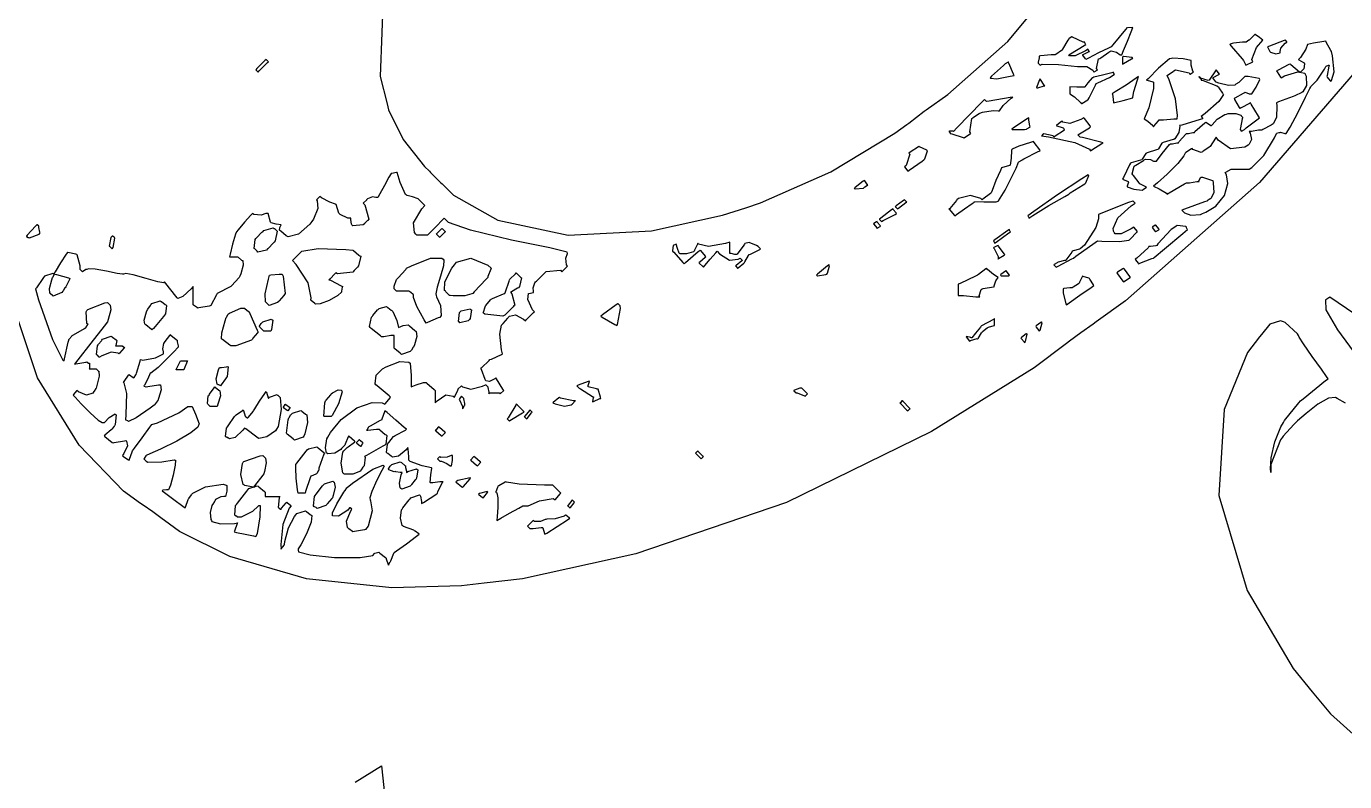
# Model space of a CAD drawing. Extents: x 46 to 308, y 59 to 295.
# Drawn here: x 98.56 to 139.3, y 215.73 to 239.08 of the extents above; entities that cross this region are included whole.
import ezdxf

# ---------------------------------------------------------------- set-up
doc = ezdxf.new("R2010")
doc.units = 0
doc.header["$MEASUREMENT"] = 0

msp = doc.modelspace()

# ---------------------------------------------------------------- linework, layer by layer
at = {"color": 7}
for points in [[(109.601, 240.257), (109.499, 237.526), (109.714, 236.678), (109.758, 236.493), (110.207, 235.585), (110.869, 234.748), (111.019, 234.597), (111.019, 234.597), (111.053, 234.563), (111.363, 234.253), (111.408, 234.208), (111.766, 233.857), (113.13, 233.091), (115.305, 232.622), (117.876, 232.762), (120.078, 233.243), (120.79, 233.469), (121.249, 233.619), (123.422, 234.585), (125.403, 235.78), (125.765, 236.044), (125.826, 236.088), (126.303, 236.457), (126.365, 236.502), (127.037, 236.969), (128.889, 238.606), (130.977, 241.137)], [(140.149, 238.275), (136.662, 234.25), (132.52, 230.594), (131.622, 229.941), (131.524, 229.871), (131.149, 229.606), (130.792, 229.342), (130.704, 229.27), (129.708, 228.527), (126.533, 226.551), (122.052, 224.362), (117.398, 222.776), (113.894, 222.003), (112.713, 221.861), (112.004, 221.779), (109.859, 221.724), (107.217, 221.999), (104.854, 222.691), (103.297, 223.467), (102.835, 223.802), (102.763, 223.856), (102.476, 224.068), (102.172, 224.278), (102.093, 224.331), (101.57, 224.714), (100.198, 226.129), (98.9072, 228.211), (98.1438, 230.499)], [(108.726, 215.715), (109.538, 216.217), (109.668, 214.977)]]:
    msp.add_lwpolyline(points, dxfattribs=at)
for points in [[(129.858, 238.161), (129.858, 238.108), (129.83, 237.967), (129.822, 237.949), (129.83, 237.94), (129.883, 237.888), (129.892, 237.878), (129.945, 237.914), (130.456, 237.9), (131.039, 237.834), (131.127, 237.842), (131.177, 237.842), (131.326, 237.834), (131.514, 237.72), (131.55, 237.666), (131.559, 237.676), (131.647, 237.728), (131.656, 237.736), (131.629, 237.772), (131.691, 238.073), (131.727, 238.089), (131.761, 238.107), (132.009, 238.275), (132.045, 238.301), (132.079, 238.319), (132.248, 238.275), (132.359, 238.195), (132.398, 238.195), (132.414, 238.195), (132.467, 238.329), (132.587, 238.62), (132.699, 238.911), (132.751, 239.043), (132.751, 239.043), (132.751, 239.043), (132.582, 239.034), (132.574, 239.043), (132.52, 238.981), (132.326, 238.742), (132.132, 238.504), (132.079, 238.442), (132, 238.408), (131.691, 238.263), (131.382, 238.099), (131.304, 238.055), (131.294, 238.073), (131.206, 238.187), (131.197, 238.195), (131.215, 238.205), (131.382, 238.293), (131.41, 238.301), (131.4, 238.311), (131.374, 238.356), (131.374, 238.372), (131.286, 238.319), (130.967, 238.165), (130.791, 238.169), (130.774, 238.195), (130.827, 238.231), (131.25, 238.487), (131.304, 238.514), (131.294, 238.523), (131.269, 238.569), (131.269, 238.584), (131.215, 238.593), (130.889, 238.744), (130.881, 238.76), (130.871, 238.752), (130.783, 238.7), (130.774, 238.69), (130.747, 238.656), (130.58, 238.373), (130.564, 238.337), (130.546, 238.329), (130.377, 238.213), (130.351, 238.195), (130.227, 238.195), (129.902, 238.171), (129.858, 238.161)], [(135.749, 238.514), (135.793, 238.47), (136.128, 238.073), (136.172, 238.019), (136.18, 238.002), (136.233, 237.896), (136.242, 237.878), (136.259, 237.888), (136.437, 237.976), (136.455, 237.985), (136.427, 238.055), (136.573, 238.426), (136.772, 238.654), (136.772, 238.654), (136.772, 238.654), (136.662, 238.73), (136.533, 238.822), (136.525, 238.831), (136.507, 238.814), (136.365, 238.672), (136.349, 238.654), (136.339, 238.646), (136.251, 238.593), (136.242, 238.584), (136.136, 238.584), (135.864, 238.558), (135.819, 238.548), (135.819, 238.548), (135.757, 238.523), (135.749, 238.514)], [(138.148, 238.514), (138.148, 238.514), (138.099, 238.377), (137.927, 238.117), (137.866, 238.055), (137.882, 238.046), (138.024, 237.958), (138.042, 237.949), (138.059, 237.923), (138.037, 237.768), (137.933, 237.666), (137.9, 237.666), (137.9, 237.666), (137.636, 237.887), (137.619, 237.913), (137.575, 237.896), (137.239, 237.72), (137.195, 237.702), (137.213, 237.676), (137.319, 237.508), (137.337, 237.49), (137.442, 237.544), (137.852, 237.676), (138.068, 237.628), (138.077, 237.596), (138.103, 237.535), (138.117, 237.249), (138.006, 237.049), (137.972, 237.031), (137.954, 237.023), (137.776, 236.936), (137.76, 236.926), (137.706, 236.908), (137.247, 236.741), (137.195, 236.714), (137.203, 236.618), (137.191, 236.261), (137.089, 236.062), (137.054, 236.044), (137.027, 236.026), (136.772, 235.886), (136.737, 235.868), (136.639, 235.868), (136.42, 235.832), (136.349, 235.832), (136.375, 235.78), (136.423, 235.581), (136.347, 235.436), (136.313, 235.409), (136.215, 235.348), (135.766, 235.295), (135.387, 235.559), (135.326, 235.656), (135.308, 235.621), (135.14, 235.365), (135.114, 235.339), (135.096, 235.33), (134.92, 235.215), (134.902, 235.197), (134.866, 235.18), (134.601, 235.268), (134.585, 235.303), (134.567, 235.295), (134.39, 235.18), (134.372, 235.162), (134.332, 235.074), (134.144, 234.839), (133.813, 234.505), (133.514, 234.244), (133.386, 234.138), (133.386, 234.138), (133.386, 234.138), (133.57, 234.056), (133.791, 233.919), (133.809, 233.892), (133.87, 233.928), (134.346, 234.21), (134.408, 234.244), (134.505, 234.244), (134.724, 234.28), (134.797, 234.28), (134.787, 234.298), (134.849, 234.413), (134.867, 234.421), (134.902, 234.413), (135.184, 234.325), (135.22, 234.315), (135.237, 234.236), (135.25, 233.941), (135.176, 233.769), (135.15, 233.751), (135.14, 233.743), (135.052, 233.689), (135.044, 233.679), (134.964, 233.653), (134.346, 233.425), (134.268, 233.398), (134.276, 233.39), (134.328, 233.336), (134.338, 233.327), (134.346, 233.31), (134.539, 233.244), (134.84, 233.266), (134.902, 233.292), (135.011, 233.329), (135.314, 233.521), (135.585, 233.848), (135.69, 234.216), (135.65, 234.488), (135.607, 234.561), (135.625, 234.571), (135.792, 234.659), (135.819, 234.667), (135.952, 234.667), (136.249, 234.667), (136.349, 234.667), (136.427, 234.712), (136.798, 235.082), (137.133, 235.629), (137.195, 235.762), (137.203, 235.771), (137.276, 235.796), (137.301, 235.796), (137.317, 235.806), (137.443, 235.762), (137.443, 235.762), (137.484, 235.762), (137.608, 235.959), (137.848, 236.407), (138.086, 236.893), (138.217, 237.155), (138.253, 237.207), (138.261, 237.225), (138.443, 237.419), (138.676, 237.754), (138.712, 237.842), (138.72, 237.852), (138.793, 237.878), (138.818, 237.878), (138.809, 237.844), (138.756, 237.561), (138.748, 237.526), (138.756, 237.509), (138.844, 237.393), (138.854, 237.383), (138.888, 237.401), (138.976, 237.672), (138.923, 238.169), (138.888, 238.301), (138.87, 238.329), (138.728, 238.584), (138.712, 238.618), (138.65, 238.61), (138.337, 238.554), (138.148, 238.514), (138.148, 238.514)], [(136.914, 238.442), (136.922, 238.426), (136.974, 238.319), (136.984, 238.301), (137.001, 238.275), (137.168, 238.231), (137.301, 238.257), (137.301, 238.265), (137.301, 238.3), (137.327, 238.399), (137.459, 238.558), (137.513, 238.584), (137.513, 238.602), (137.477, 238.642), (137.477, 238.654), (137.424, 238.638), (136.974, 238.47), (136.914, 238.442)], [(105.657, 237.736), (105.665, 237.728), (105.718, 237.676), (105.727, 237.666), (105.762, 237.702), (106.01, 237.958), (106.046, 237.985), (106.036, 237.994), (105.982, 238.046), (105.974, 238.055), (105.938, 238.029), (105.683, 237.772), (105.657, 237.736)], [(128.341, 237.49), (128.349, 237.473), (128.552, 237.459), (128.966, 237.534), (129.081, 237.56), (129.063, 237.604), (128.922, 237.94), (128.904, 237.985), (128.895, 237.976), (128.808, 237.923), (128.8, 237.913), (128.756, 237.869), (128.385, 237.534), (128.341, 237.49)], [(132.432, 238.125), (132.432, 238.073), (132.432, 237.953), (132.432, 237.913), (132.467, 237.931), (132.715, 238.073), (132.751, 238.089), (132.733, 238.117), (132.467, 238.143), (132.432, 238.125)], [(133.174, 237.419), (133.19, 237.411), (133.368, 237.359), (133.386, 237.349), (133.386, 237.152), (133.244, 236.561), (133.103, 236.221), (133.103, 236.221), (133.103, 236.221), (133.218, 236.15), (133.368, 236.008), (133.386, 235.972), (133.402, 235.99), (133.544, 236.159), (133.562, 236.185), (133.703, 236.185), (134.02, 236.221), (134.126, 236.221), (134.134, 236.318), (134.072, 236.838), (133.87, 237.428), (133.809, 237.56), (133.826, 237.57), (134.002, 237.685), (134.02, 237.702), (134.072, 237.73), (134.487, 237.64), (134.515, 237.596), (134.523, 237.605), (134.611, 237.658), (134.621, 237.666), (134.603, 237.694), (134.557, 237.883), (134.549, 238.019), (134.549, 238.019), (134.549, 238.019), (134.302, 238.069), (133.984, 238.099), (133.949, 238.089), (133.887, 238.073), (133.549, 237.782), (133.226, 237.455), (133.174, 237.419)], [(130.81, 237.207), (130.81, 237.155), (130.81, 236.996), (130.81, 236.996), (130.81, 236.996), (130.947, 236.904), (131.136, 236.722), (131.163, 236.678), (131.18, 236.696), (131.356, 236.804), (131.374, 236.82), (131.4, 236.864), (131.594, 237.261), (131.622, 237.313), (131.666, 237.331), (132.035, 237.5), (132.079, 237.526), (132.088, 237.535), (132.176, 237.588), (132.185, 237.596), (132.176, 237.605), (132.151, 237.651), (132.151, 237.666), (132.107, 237.64), (131.819, 237.565), (131.55, 237.508), (131.516, 237.49), (131.498, 237.482), (131.366, 237.337), (131.269, 237.207), (131.269, 237.207), (131.259, 237.199), (131.025, 237.195), (130.81, 237.207), (130.81, 237.207)], [(132.115, 236.996), (132.123, 236.98), (132.146, 236.83), (132.151, 236.714), (132.151, 236.714), (132.151, 236.714), (132.45, 236.79), (132.751, 236.866), (132.751, 236.89), (132.751, 236.89), (132.785, 237.062), (132.891, 237.429), (132.927, 237.526), (132.855, 237.473), (132.547, 237.261), (132.203, 237.05), (132.115, 236.996)], [(134.831, 237.49), (134.831, 237.473), (134.867, 237.433), (134.867, 237.419), (134.92, 237.403), (135.342, 237.235), (135.396, 237.207), (135.413, 237.181), (135.519, 237.014), (135.537, 236.996), (135.553, 236.97), (135.413, 236.75), (134.99, 236.389), (134.867, 236.291), (134.875, 236.282), (134.902, 236.237), (134.902, 236.221), (134.831, 236.194), (134.267, 236.026), (134.196, 236.008), (134.204, 235.992), (134.174, 235.797), (134.054, 235.603), (134.02, 235.585), (134.002, 235.577), (133.685, 235.489), (133.667, 235.479), (133.649, 235.463), (133.543, 235.295), (133.526, 235.267), (133.482, 235.259), (133.19, 235.172), (133.174, 235.162), (133.156, 235.144), (133.041, 234.968), (133.033, 234.95), (132.989, 234.942), (132.697, 234.854), (132.68, 234.844), (132.653, 234.8), (132.459, 234.404), (132.432, 234.351), (132.45, 234.342), (132.591, 234.29), (132.608, 234.28), (132.617, 234.262), (132.574, 234.138), (132.574, 234.138), (132.574, 234.116), (132.781, 234.046), (133.04, 234.016), (133.067, 234.032), (133.076, 234.042), (133.164, 234.096), (133.174, 234.104), (133.156, 234.114), (132.988, 234.2), (132.961, 234.208), (132.944, 234.236), (132.777, 234.465), (132.751, 234.491), (132.733, 234.519), (132.793, 234.757), (132.821, 234.774), (132.847, 234.792), (133.076, 234.933), (133.103, 234.95), (133.138, 234.968), (133.3, 234.96), (133.39, 234.914), (133.42, 234.914), (133.478, 234.914), (133.653, 235.152), (133.887, 235.427), (133.915, 235.443), (133.975, 235.443), (134.115, 235.479), (134.162, 235.479), (134.188, 235.515), (134.39, 235.745), (134.408, 235.762), (134.469, 235.762), (134.608, 235.796), (134.655, 235.796), (134.672, 235.832), (134.972, 236.098), (135.008, 236.115), (135.024, 236.106), (135.166, 236.018), (135.184, 236.008), (135.201, 236.036), (135.359, 236.212), (135.589, 236.353), (135.643, 236.361), (135.695, 236.379), (135.938, 236.383), (136.092, 236.335), (136.102, 236.325), (136.102, 236.309), (136.136, 236.269), (136.136, 236.255), (136.127, 236.221), (136.075, 235.938), (136.066, 235.902), (136.066, 235.886), (136.102, 235.846), (136.102, 235.832), (136.11, 235.841), (136.198, 235.894), (136.208, 235.902), (136.252, 235.938), (136.621, 236.221), (136.665, 236.255), (136.639, 236.299), (136.411, 236.67), (136.385, 236.714), (136.357, 236.697), (136.101, 236.556), (136.066, 236.538), (136.048, 236.573), (135.906, 236.82), (135.89, 236.854), (135.916, 236.872), (136.172, 237.014), (136.208, 237.031), (136.224, 237.041), (136.344, 236.996), (136.385, 236.996), (136.429, 236.996), (136.563, 237.199), (136.674, 237.437), (136.665, 237.455), (136.656, 237.465), (136.32, 237.526), (136.208, 237.526), (136.19, 237.509), (136.048, 237.367), (136.032, 237.349), (136.022, 237.341), (135.934, 237.289), (135.926, 237.279), (135.898, 237.261), (135.704, 237.249), (135.405, 237.323), (135.326, 237.349), (135.316, 237.367), (135.228, 237.482), (135.22, 237.49), (135.237, 237.5), (135.405, 237.588), (135.431, 237.596), (135.421, 237.614), (135.334, 237.728), (135.326, 237.736), (135.308, 237.702), (135.13, 237.447), (135.114, 237.419), (135.078, 237.403), (134.813, 237.491), (134.797, 237.526), (134.805, 237.526), (134.831, 237.491), (134.831, 237.49)], [(129.786, 237.173), (129.813, 237.182), (130.007, 237.235), (130.035, 237.243), (130.017, 237.261), (129.901, 237.437), (129.892, 237.455), (129.865, 237.429), (129.777, 237.191), (129.786, 237.173)], [(127.212, 235.832), (127.202, 235.841), (127.087, 235.841), (127.07, 235.832), (127.079, 235.824), (127.106, 235.778), (127.106, 235.762), (127.158, 235.753), (127.511, 235.638), (127.529, 235.62), (127.546, 235.638), (127.724, 235.753), (127.742, 235.762), (127.714, 235.815), (127.776, 236.229), (127.812, 236.255), (127.828, 236.273), (128.005, 236.389), (128.022, 236.397), (128.111, 236.423), (128.437, 236.472), (128.588, 236.467), (128.588, 236.467), (128.627, 236.467), (128.75, 236.627), (128.992, 236.856), (129.046, 236.89), (128.966, 236.874), (128.313, 236.768), (128.235, 236.75), (128.225, 236.759), (128.173, 236.812), (128.165, 236.82), (128.076, 236.723), (127.7, 236.339), (127.309, 235.938), (127.212, 235.832)], [(129.01, 235.902), (129.019, 235.886), (129.407, 235.886), (129.469, 235.902), (129.478, 235.912), (129.566, 235.964), (129.576, 235.972), (129.566, 235.99), (129.54, 236.189), (129.54, 236.255), (129.486, 236.221), (129.063, 235.938), (129.01, 235.902)], [(129.928, 235.692), (130.149, 235.665), (130.963, 235.489), (131.41, 235.277), (131.446, 235.233), (131.48, 235.26), (131.797, 235.453), (131.833, 235.479), (131.761, 235.497), (131.197, 235.639), (131.127, 235.656), (131.118, 235.665), (131.065, 235.718), (131.057, 235.726), (131.101, 235.753), (131.41, 235.946), (131.446, 235.972), (131.428, 236), (131.259, 236.229), (131.233, 236.255), (131.145, 236.203), (130.805, 236.07), (130.59, 236.115), (130.564, 236.149), (130.546, 236.141), (130.404, 236.026), (130.387, 236.008), (130.404, 236), (130.57, 235.948), (130.598, 235.938), (130.606, 235.93), (130.634, 235.884), (130.634, 235.868), (130.606, 235.85), (130.35, 235.683), (130.315, 235.656), (130.289, 235.692), (129.997, 235.753), (129.963, 235.726), (129.963, 235.726), (129.937, 235.692), (129.928, 235.692)], [(129.01, 235.267), (129.001, 235.241), (128.989, 235.008), (128.957, 234.792), (128.94, 234.774), (128.913, 234.765), (128.72, 234.713), (128.694, 234.703), (128.658, 234.625), (128.52, 234.316), (128.402, 234.007), (128.375, 233.928), (128.349, 233.91), (128.12, 233.733), (128.094, 233.715), (128.058, 233.759), (127.732, 233.848), (127.369, 233.759), (127.317, 233.715), (127.299, 233.699), (127.096, 233.443), (127.07, 233.433), (127.087, 233.416), (127.229, 233.24), (127.247, 233.222), (127.307, 233.266), (127.546, 233.434), (127.784, 233.601), (127.846, 233.645), (127.864, 233.663), (128.151, 233.65), (128.525, 233.653), (128.588, 233.679), (128.604, 233.689), (128.812, 234.016), (129.143, 234.695), (129.223, 234.88), (129.231, 234.889), (129.319, 234.942), (129.329, 234.95), (129.381, 234.978), (129.83, 235.206), (129.892, 235.233), (129.874, 235.26), (129.708, 235.489), (129.682, 235.515), (129.594, 235.489), (129.227, 235.379), (129.019, 235.285), (129.01, 235.267)], [(125.835, 235.162), (125.862, 235.128), (125.747, 234.774), (125.695, 234.738), (125.703, 234.721), (125.791, 234.615), (125.801, 234.597), (125.845, 234.633), (126.241, 234.915), (126.294, 234.95), (126.329, 234.978), (126.412, 235.227), (126.401, 235.233), (126.383, 235.251), (126.162, 235.356), (126.154, 235.373), (126.126, 235.356), (125.87, 235.188), (125.835, 235.162)], [(98.848, 230.963), (98.9446, 230.628), (99.3676, 229.403), (99.6858, 228.776), (99.7299, 228.74), (99.7465, 228.802), (99.8541, 229.315), (99.8721, 229.376), (99.8802, 229.394), (99.967, 229.5), (99.9765, 229.518), (100.021, 229.544), (100.357, 229.738), (100.401, 229.765), (100.409, 229.774), (100.462, 229.862), (100.471, 229.871), (100.435, 229.897), (100.408, 230.25), (100.435, 230.294), (100.462, 230.321), (100.991, 230.532), (101.071, 230.54), (101.079, 230.532), (101.132, 230.48), (101.141, 230.47), (101.158, 230.462), (101.171, 230.312), (101.097, 230.021), (101.071, 229.941), (100.965, 229.809), (100.56, 229.289), (100.153, 228.768), (100.048, 228.636), (100.093, 228.646), (100.4, 228.698), (100.435, 228.706), (100.444, 228.698), (100.489, 228.67), (100.506, 228.67), (100.514, 228.662), (100.514, 228.512), (100.506, 228.494), (100.558, 228.494), (100.678, 228.494), (100.718, 228.494), (100.726, 228.486), (100.779, 228.433), (100.788, 228.424), (100.805, 228.415), (100.819, 228.265), (100.744, 227.975), (100.718, 227.894), (100.709, 227.886), (100.656, 227.798), (100.648, 227.788), (100.62, 227.744), (100.422, 227.674), (100.171, 227.78), (100.119, 227.824), (100.109, 227.808), (100.021, 227.7), (100.013, 227.682), (100.073, 227.615), (100.259, 227.412), (100.537, 227.127), (100.782, 226.909), (100.903, 226.828), (100.93, 226.836), (100.978, 226.836), (101.123, 226.986), (101.305, 227.095), (101.317, 227.083), (101.344, 227.066), (101.309, 226.774), (101.283, 226.73), (101.273, 226.722), (101.22, 226.634), (101.211, 226.624), (101.185, 226.608), (100.991, 226.441), (100.965, 226.413), (100.991, 226.397), (101.22, 226.219), (101.247, 226.201), (101.282, 226.211), (101.6, 226.263), (101.636, 226.271), (101.662, 226.255), (101.688, 226.109), (101.574, 225.875), (101.53, 225.814), (101.546, 225.796), (101.723, 225.681), (101.74, 225.672), (101.749, 225.699), (101.837, 225.928), (101.847, 225.954), (101.907, 226.034), (102.146, 226.361), (102.384, 226.687), (102.446, 226.766), (102.613, 226.82), (103.271, 227.127), (103.553, 227.329), (103.646, 227.329), (103.684, 227.329), (103.795, 227.088), (103.901, 226.793), (103.893, 226.766), (103.86, 226.691), (103.649, 226.514), (103.214, 226.251), (102.712, 226.008), (102.38, 225.862), (102.27, 225.814), (102.26, 225.805), (102.208, 225.717), (102.199, 225.708), (102.208, 225.699), (102.26, 225.647), (102.27, 225.637), (102.314, 225.603), (102.749, 225.615), (103.134, 225.681), (103.152, 225.672), (103.168, 225.665), (103.159, 225.515), (103.099, 225.202), (103.013, 224.894), (102.959, 224.755), (102.941, 224.755), (102.897, 224.755), (102.781, 224.737), (102.765, 224.719), (102.835, 224.667), (103.117, 224.455), (103.398, 224.244), (103.47, 224.19), (103.478, 224.218), (103.566, 224.447), (103.576, 224.473), (103.584, 224.482), (103.671, 224.597), (103.681, 224.613), (103.707, 224.649), (104.104, 224.847), (104.641, 224.923), (104.739, 224.896), (104.757, 224.888), (104.761, 224.707), (104.719, 224.543), (104.705, 224.543), (104.67, 224.543), (104.571, 224.539), (104.413, 224.447), (104.386, 224.403), (104.377, 224.394), (104.325, 224.306), (104.316, 224.296), (104.298, 224.27), (104.244, 224.05), (104.264, 223.829), (104.282, 223.802), (104.298, 223.775), (104.567, 223.701), (104.994, 223.715), (105.092, 223.731), (105.082, 223.705), (104.995, 223.477), (104.987, 223.449), (105.058, 223.433), (105.321, 223.379), (105.585, 223.326), (105.657, 223.308), (105.701, 223.397), (105.793, 223.918), (105.797, 224.26), (105.797, 224.26), (105.736, 224.26), (105.551, 224.084), (105.206, 223.908), (105.092, 223.908), (105.082, 223.918), (105.037, 223.944), (105.022, 223.944), (105.004, 223.971), (105.03, 224.262), (105.058, 224.296), (105.092, 224.341), (105.374, 224.711), (105.41, 224.755), (105.436, 224.791), (105.7, 224.878), (105.727, 224.86), (105.744, 224.844), (105.922, 224.701), (105.94, 224.683), (105.948, 224.675), (105.948, 224.561), (105.94, 224.543), (106.054, 224.543), (106.311, 224.543), (106.398, 224.543), (106.371, 224.499), (106.345, 224.208), (106.363, 224.19), (106.371, 224.182), (106.416, 224.154), (106.433, 224.154), (106.449, 224.182), (106.591, 224.35), (106.609, 224.367), (106.626, 224.359), (106.733, 224.27), (106.751, 224.26), (106.689, 224.182), (106.485, 223.683), (106.423, 223.062), (106.433, 222.92), (106.441, 222.929), (106.529, 223.045), (106.539, 223.062), (106.547, 223.15), (106.662, 223.574), (106.848, 223.926), (106.892, 223.978), (106.918, 224.014), (107.191, 224.102), (107.208, 224.084), (107.217, 224.076), (107.333, 223.988), (107.351, 223.978), (107.38, 223.956), (107.363, 223.754), (107.223, 223.392), (107.047, 223.052), (106.962, 222.928), (106.962, 222.885), (106.978, 222.833), (107.33, 222.745), (108.09, 222.661), (108.876, 222.662), (109.272, 222.718), (109.325, 222.779), (109.334, 222.797), (109.457, 222.825), (109.467, 222.815), (109.484, 222.797), (109.66, 222.656), (109.678, 222.639), (109.686, 222.621), (109.74, 222.444), (109.75, 222.426), (109.758, 222.436), (109.81, 222.524), (109.82, 222.533), (109.828, 222.56), (109.916, 222.789), (109.926, 222.815), (110.005, 222.869), (110.313, 223.084), (110.622, 223.318), (110.702, 223.379), (110.692, 223.388), (110.578, 223.477), (110.56, 223.485), (110.534, 223.503), (110.216, 223.617), (110.207, 223.625), (110.181, 223.643), (110.123, 223.877), (110.155, 224.128), (110.173, 224.154), (110.199, 224.19), (110.392, 224.438), (110.419, 224.473), (110.446, 224.508), (110.71, 224.597), (110.736, 224.579), (110.745, 224.553), (110.772, 224.387), (110.772, 224.331), (110.833, 224.359), (111.248, 224.623), (111.265, 224.649), (111.283, 224.685), (111.424, 224.985), (111.442, 225.002), (111.344, 225.002), (111.126, 224.966), (111.055, 224.966), (111.037, 224.976), (111.059, 225.21), (111.089, 225.425), (111.089, 225.425), (111.079, 225.435), (110.789, 225.497), (110.428, 225.627), (110.383, 225.672), (110.383, 225.77), (110.357, 226.016), (110.349, 226.06), (110.295, 225.99), (110.061, 225.787), (109.881, 225.761), (109.854, 225.778), (109.837, 225.787), (109.73, 225.875), (109.714, 225.884), (109.696, 225.902), (109.722, 226.167), (109.75, 226.201), (109.766, 226.219), (109.908, 226.397), (109.926, 226.413), (109.96, 226.431), (110.278, 226.598), (110.313, 226.624), (110.242, 226.678), (109.978, 226.906), (109.714, 227.137), (109.644, 227.189), (109.634, 227.163), (109.546, 226.934), (109.538, 226.906), (109.493, 226.89), (109.183, 226.722), (109.149, 226.696), (109.139, 226.687), (109.087, 226.599), (109.079, 226.59), (109.113, 226.599), (109.378, 226.624), (109.467, 226.624), (109.484, 226.608), (109.652, 226.465), (109.678, 226.447), (109.704, 226.431), (109.67, 226.167), (109.644, 226.131), (109.582, 226.096), (109.069, 225.814), (109.008, 225.778), (109.034, 225.761), (108.999, 225.497), (108.972, 225.461), (108.963, 225.453), (108.911, 225.364), (108.902, 225.355), (108.884, 225.329), (108.65, 225.236), (108.399, 225.232), (108.373, 225.249), (108.345, 225.276), (108.293, 225.575), (108.345, 225.91), (108.373, 225.954), (108.381, 225.964), (108.47, 226.052), (108.479, 226.06), (108.505, 226.078), (108.698, 226.22), (108.726, 226.237), (108.708, 226.255), (108.541, 226.397), (108.515, 226.413), (108.505, 226.387), (108.417, 226.158), (108.409, 226.131), (108.399, 226.122), (108.311, 226.034), (108.303, 226.024), (108.285, 225.998), (108.1, 225.888), (107.878, 225.867), (107.844, 225.884), (107.834, 225.884), (107.808, 226.052), (107.852, 226.325), (107.88, 226.377), (107.96, 226.526), (108.289, 226.926), (108.774, 227.287), (109.254, 227.449), (109.561, 227.443), (109.644, 227.401), (109.66, 227.419), (109.802, 227.595), (109.82, 227.612), (109.776, 227.656), (109.405, 227.966), (109.361, 228.001), (109.343, 228.028), (109.369, 228.291), (109.397, 228.317), (109.413, 228.335), (109.555, 228.477), (109.573, 228.494), (109.678, 228.556), (110.101, 228.714), (110.383, 228.698), (110.419, 228.67), (110.428, 228.662), (110.45, 228.288), (110.455, 227.93), (110.455, 227.93), (110.455, 227.93), (110.604, 228.001), (110.836, 228.071), (110.913, 228.071), (110.939, 228.045), (111.168, 227.852), (111.195, 227.824), (111.195, 227.728), (111.195, 227.509), (111.195, 227.435), (111.256, 227.507), (111.52, 227.683), (111.75, 227.648), (111.795, 227.612), (111.803, 227.639), (111.891, 227.832), (111.901, 227.858), (111.909, 227.868), (111.997, 227.957), (112.007, 227.965), (112.042, 227.93), (112.298, 227.864), (112.66, 227.957), (112.748, 228.001), (112.757, 227.992), (112.809, 227.94), (112.819, 227.93), (112.827, 227.912), (112.853, 227.768), (112.853, 227.718), (112.879, 227.746), (113.18, 227.754), (113.206, 227.718), (113.214, 227.728), (113.302, 227.816), (113.312, 227.824), (113.284, 227.86), (113.091, 228.177), (113.065, 228.211), (113.038, 228.177), (112.879, 228.098), (112.757, 228.124), (112.748, 228.141), (112.739, 228.159), (112.623, 228.468), (112.606, 228.494), (112.632, 228.521), (112.861, 228.75), (112.889, 228.776), (112.933, 228.794), (113.242, 228.936), (113.278, 228.953), (113.25, 229.077), (113.198, 229.558), (113.25, 229.844), (113.278, 229.871), (113.294, 229.888), (113.436, 230.055), (113.454, 230.081), (113.488, 230.117), (113.677, 230.161), (113.921, 230.029), (113.983, 229.975), (114.009, 230.003), (114.238, 230.232), (114.264, 230.258), (114.202, 230.32), (114.056, 230.634), (114.08, 230.823), (114.088, 230.823), (114.088, 230.823), (114.23, 230.849), (114.23, 230.857), (114.23, 230.892), (114.224, 230.991), (114.272, 231.15), (114.3, 231.176), (114.326, 231.203), (114.555, 231.432), (114.583, 231.458), (114.627, 231.502), (115.068, 231.537), (115.112, 231.492), (115.128, 231.51), (115.27, 231.652), (115.288, 231.669), (115.252, 231.705), (115.234, 231.917), (115.288, 232.058), (115.288, 232.058), (115.27, 232.102), (114.737, 232.228), (113.555, 232.472), (112.285, 232.782), (111.61, 233.018), (111.478, 233.15), (111.424, 233.098), (111.23, 232.891), (111.037, 232.701), (110.985, 232.657), (110.957, 232.622), (110.63, 232.622), (110.596, 232.657), (110.552, 232.701), (110.524, 233.005), (110.78, 233.434), (110.878, 233.539), (110.86, 233.557), (110.719, 233.699), (110.702, 233.715), (110.675, 233.743), (110.494, 233.813), (110.33, 233.848), (110.313, 233.856), (110.278, 233.884), (110.115, 234.249), (110.025, 234.561), (109.996, 234.561), (109.996, 234.561), (109.854, 234.527), (109.854, 234.527), (109.831, 234.527), (109.762, 234.411), (109.626, 234.156), (109.488, 233.903), (109.419, 233.785), (109.397, 233.785), (109.363, 233.785), (109.263, 233.803), (109.105, 233.751), (109.079, 233.715), (109.069, 233.707), (108.981, 233.619), (108.972, 233.609), (109.025, 233.557), (109.141, 233.116), (109.115, 233.08), (109.105, 233.072), (109.016, 232.984), (109.008, 232.974), (108.972, 232.94), (108.654, 232.913), (108.62, 232.94), (108.61, 232.967), (108.585, 233.105), (108.585, 233.15), (108.497, 233.15), (108.259, 233.266), (108.233, 233.292), (108.223, 233.302), (108.135, 233.566), (108.126, 233.575), (108.117, 233.584), (107.944, 233.645), (107.685, 233.777), (107.633, 233.821), (107.623, 233.813), (107.535, 233.725), (107.527, 233.715), (107.553, 233.689), (107.575, 233.446), (107.437, 233.116), (107.385, 233.046), (107.323, 232.958), (106.97, 232.658), (106.653, 232.57), (106.609, 232.587), (106.591, 232.605), (106.425, 232.747), (106.398, 232.763), (106.389, 232.773), (106.401, 232.865), (106.433, 232.94), (106.433, 232.94), (106.433, 232.94), (106.287, 232.961), (106.124, 233.002), (106.116, 233.01), (106.106, 233.028), (106.033, 233.292), (106.01, 233.292), (105.961, 233.292), (105.82, 233.24), (105.595, 233.258), (105.551, 233.292), (105.497, 233.24), (105.304, 233.023), (105.11, 232.789), (105.058, 232.727), (105.03, 232.649), (104.938, 232.34), (104.862, 232.031), (104.845, 231.951), (104.906, 231.951), (105.045, 231.951), (105.092, 231.951), (105.11, 231.943), (105.216, 231.855), (105.234, 231.845), (105.251, 231.837), (105.264, 231.692), (105.19, 231.424), (105.164, 231.352), (105.136, 231.317), (104.907, 231.061), (104.881, 231.033), (104.837, 231.017), (104.502, 230.841), (104.458, 230.823), (104.44, 230.779), (104.262, 230.452), (104.246, 230.434), (104.21, 230.426), (103.892, 230.373), (103.857, 230.364), (103.848, 230.373), (103.733, 230.462), (103.717, 230.47), (103.717, 230.612), (103.717, 230.929), (103.717, 231.033), (103.655, 230.963), (103.404, 230.726), (103.24, 230.664), (103.223, 230.681), (103.179, 230.735), (102.869, 231.132), (102.835, 231.176), (102.81, 231.151), (102.631, 231.18), (102.266, 231.286), (101.866, 231.399), (101.633, 231.44), (101.564, 231.422), (101.538, 231.414), (101.372, 231.44), (101.039, 231.506), (100.686, 231.567), (100.488, 231.581), (100.435, 231.563), (100.4, 231.563), (100.299, 231.489), (100.295, 231.492), (100.285, 231.502), (100.233, 231.555), (100.225, 231.563), (100.225, 231.679), (100.135, 232.013), (100.119, 232.022), (100.091, 232.031), (99.8442, 232.084), (99.8361, 232.092), (99.792, 232.031), (99.6237, 231.771), (99.4572, 231.494), (99.4131, 231.422), (99.3856, 231.44), (99.121, 231.352), (99.0946, 231.316), (99.0769, 231.282), (98.8826, 230.999), (98.848, 230.963)], [(124.142, 234.068), (124.168, 234.051), (124.433, 234.078), (124.46, 234.104), (124.468, 234.114), (124.557, 234.166), (124.567, 234.174), (124.557, 234.184), (124.468, 234.298), (124.46, 234.315), (124.424, 234.289), (124.168, 234.096), (124.142, 234.068)], [(129.505, 233.222), (129.514, 233.214), (129.54, 233.167), (129.54, 233.15), (129.662, 233.23), (130.157, 233.535), (130.651, 233.821), (130.774, 233.892), (130.818, 233.928), (131.215, 234.182), (131.269, 234.208), (131.304, 234.236), (131.392, 234.465), (131.374, 234.491), (131.18, 234.369), (130.426, 233.871), (129.69, 233.354), (129.505, 233.222)], [(124.919, 233.116), (124.927, 233.107), (124.98, 233.055), (124.99, 233.046), (125.034, 233.072), (125.404, 233.266), (125.448, 233.292), (125.439, 233.31), (125.35, 233.416), (125.342, 233.433), (125.298, 233.407), (124.963, 233.152), (124.919, 233.116)], [(125.413, 233.503), (125.421, 233.495), (125.473, 233.443), (125.483, 233.433), (125.509, 233.46), (125.738, 233.629), (125.765, 233.645), (125.756, 233.655), (125.703, 233.707), (125.695, 233.715), (125.668, 233.699), (125.439, 233.531), (125.413, 233.503)], [(131.692, 233.222), (131.692, 233.131), (131.608, 232.856), (131.259, 232.314), (131.127, 232.198), (131.1, 232.19), (130.907, 232.137), (130.881, 232.128), (130.863, 232.093), (130.686, 231.855), (130.668, 231.845), (130.642, 231.837), (130.448, 231.785), (130.422, 231.775), (130.412, 231.767), (130.324, 231.714), (130.315, 231.705), (130.324, 231.696), (130.377, 231.644), (130.387, 231.635), (130.44, 231.661), (130.863, 231.889), (130.917, 231.915), (130.987, 231.969), (131.585, 232.392), (131.656, 232.445), (131.797, 232.436), (132.336, 232.424), (132.626, 232.464), (132.644, 232.481), (132.671, 232.499), (132.873, 232.719), (132.891, 232.727), (132.882, 232.745), (132.793, 232.861), (132.785, 232.869), (132.705, 232.817), (132.392, 232.663), (132.202, 232.666), (132.185, 232.693), (132.176, 232.702), (132.151, 232.748), (132.151, 232.763), (132.141, 232.825), (132.287, 233.16), (132.697, 233.531), (132.821, 233.609), (132.811, 233.619), (132.759, 233.671), (132.751, 233.679), (132.618, 233.635), (132.023, 233.398), (131.692, 233.266), (131.692, 233.222)], [(124.743, 232.974), (124.751, 232.958), (124.838, 232.851), (124.847, 232.833), (124.856, 232.843), (124.944, 232.895), (124.954, 232.904), (124.944, 232.922), (124.856, 233.028), (124.847, 233.046), (124.83, 233.037), (124.751, 232.984), (124.743, 232.974)], [(98.5654, 232.587), (98.5739, 232.578), (98.6208, 232.551), (98.6374, 232.551), (98.6635, 232.543), (98.9623, 232.658), (98.9901, 232.693), (98.9803, 232.719), (98.9542, 232.858), (98.9542, 232.904), (98.9446, 232.913), (98.8991, 232.94), (98.884, 232.94), (98.848, 232.905), (98.5919, 232.622), (98.5654, 232.587)], [(101.141, 232.268), (101.15, 232.26), (101.202, 232.208), (101.211, 232.198), (101.246, 232.242), (101.299, 232.534), (101.283, 232.551), (101.273, 232.561), (101.226, 232.587), (101.211, 232.587), (101.176, 232.552), (101.123, 232.286), (101.141, 232.268)], [(105.657, 232.517), (105.674, 232.543), (105.841, 232.711), (105.869, 232.727), (105.904, 232.763), (106.194, 232.851), (106.222, 232.833), (106.23, 232.825), (106.282, 232.773), (106.292, 232.763), (106.318, 232.747), (106.256, 232.446), (106.222, 232.41), (106.204, 232.384), (106.036, 232.216), (106.01, 232.198), (105.982, 232.164), (105.719, 232.102), (105.693, 232.128), (105.683, 232.137), (105.629, 232.19), (105.621, 232.198), (105.603, 232.216), (105.629, 232.49), (105.657, 232.517)], [(111.231, 232.657), (111.248, 232.675), (111.39, 232.817), (111.408, 232.833), (111.416, 232.825), (111.504, 232.737), (111.514, 232.727), (111.496, 232.711), (111.354, 232.569), (111.337, 232.551), (111.327, 232.561), (111.239, 232.649), (111.231, 232.657)], [(128.447, 232.445), (128.455, 232.436), (128.481, 232.391), (128.481, 232.374), (128.525, 232.41), (128.922, 232.693), (128.976, 232.727), (128.966, 232.737), (128.94, 232.782), (128.94, 232.797), (128.887, 232.763), (128.491, 232.481), (128.447, 232.445)], [(133.49, 232.304), (133.464, 232.296), (133.299, 232.268), (133.244, 232.268), (133.226, 232.234), (132.873, 231.917), (132.821, 231.881), (132.829, 231.865), (132.917, 231.757), (132.927, 231.739), (132.971, 231.757), (133.342, 231.899), (133.386, 231.915), (133.412, 231.933), (133.729, 232.199), (134.294, 232.675), (134.444, 232.797), (134.434, 232.807), (134.408, 232.854), (134.408, 232.869), (134.39, 232.895), (134.126, 232.922), (134.092, 232.904), (134.082, 232.895), (133.993, 232.843), (133.985, 232.833), (133.931, 232.799), (133.525, 232.358), (133.49, 232.304)], [(133.35, 232.869), (133.358, 232.851), (133.446, 232.737), (133.456, 232.727), (133.464, 232.737), (133.552, 232.789), (133.562, 232.797), (133.552, 232.815), (133.464, 232.931), (133.456, 232.94), (133.446, 232.931), (133.367, 232.879), (133.35, 232.869)], [(107.032, 232.092), (107.076, 232.128), (107.579, 232.208), (108.435, 232.181), (108.656, 232.164), (108.672, 232.146), (108.84, 232.005), (108.868, 231.987), (108.894, 231.969), (108.831, 231.679), (108.796, 231.635), (108.786, 231.626), (108.7, 231.538), (108.692, 231.528), (108.647, 231.484), (108.179, 231.424), (108.126, 231.458), (108.108, 231.44), (107.94, 231.264), (107.914, 231.246), (107.958, 231.229), (108.295, 231.061), (108.339, 231.033), (108.321, 231.017), (108.303, 230.893), (108.303, 230.893), (108.303, 230.86), (108.186, 230.759), (107.922, 230.608), (107.647, 230.502), (107.503, 230.487), (107.491, 230.504), (107.473, 230.514), (107.367, 230.602), (107.351, 230.61), (107.367, 230.691), (107.267, 231.15), (106.9, 231.713), (106.785, 231.845), (106.82, 231.873), (107.014, 232.066), (107.032, 232.092)], [(118.533, 232.128), (118.568, 232.093), (118.85, 231.775), (118.886, 231.739), (118.93, 231.783), (119.326, 232.12), (119.379, 232.164), (119.397, 232.146), (119.538, 231.979), (119.556, 231.951), (119.538, 231.935), (119.371, 231.793), (119.345, 231.775), (119.353, 231.758), (119.467, 231.652), (119.485, 231.635), (119.53, 231.688), (119.696, 231.881), (119.864, 232.076), (119.908, 232.128), (119.979, 232.049), (120.288, 231.851), (120.56, 231.881), (120.614, 231.915), (120.622, 231.907), (120.676, 231.855), (120.686, 231.845), (120.668, 231.829), (120.5, 231.687), (120.474, 231.669), (120.482, 231.661), (120.534, 231.608), (120.544, 231.599), (120.56, 231.617), (120.729, 231.758), (120.756, 231.775), (120.764, 231.803), (120.879, 231.995), (120.897, 232.022), (120.941, 232.04), (121.231, 232.181), (121.249, 232.198), (121.24, 232.208), (121.187, 232.26), (121.179, 232.268), (121.126, 232.304), (120.901, 232.398), (120.763, 232.365), (120.756, 232.34), (120.729, 232.314), (120.526, 232.04), (120.51, 232.022), (120.456, 232.022), (120.336, 232.058), (120.297, 232.058), (120.297, 232.146), (120.297, 232.344), (120.297, 232.41), (120.165, 232.366), (119.644, 232.274), (119.335, 232.34), (119.309, 232.374), (119.3, 232.348), (119.211, 232.155), (119.203, 232.128), (119.177, 232.111), (118.961, 232.041), (118.762, 232.041), (118.746, 232.058), (118.736, 232.067), (118.678, 232.212), (118.64, 232.34), (118.64, 232.34), (118.637, 232.344), (118.546, 232.3), (118.524, 232.146), (118.533, 232.128)], [(128.447, 232.234), (128.463, 232.208), (128.588, 231.964), (128.588, 231.881), (128.604, 231.899), (128.772, 232.005), (128.8, 232.022), (128.772, 232.049), (128.604, 232.278), (128.588, 232.304), (128.56, 232.296), (128.455, 232.243), (128.447, 232.234)], [(110.031, 231.282), (110.057, 231.308), (110.286, 231.564), (110.313, 231.599), (110.462, 231.679), (111.049, 231.912), (111.406, 231.917), (111.442, 231.881), (111.468, 231.855), (111.458, 231.68), (111.363, 231.356), (111.253, 231.013), (111.215, 230.812), (111.231, 230.753), (111.239, 230.718), (111.362, 230.444), (111.381, 230.135), (111.337, 230.081), (111.293, 230.065), (110.957, 229.923), (110.913, 229.905), (110.851, 230.003), (110.626, 230.414), (110.526, 230.695), (110.526, 230.787), (110.508, 230.797), (110.401, 230.885), (110.383, 230.893), (110.286, 230.893), (110.068, 230.893), (109.996, 230.893), (109.987, 230.903), (109.934, 230.955), (109.926, 230.963), (109.926, 231.043), (110.005, 231.255), (110.031, 231.282)], [(111.795, 231.705), (111.857, 231.785), (112.294, 231.917), (112.819, 231.696), (112.925, 231.599), (112.915, 231.573), (112.827, 231.344), (112.819, 231.316), (112.775, 231.264), (112.404, 230.876), (112.36, 230.823), (112.332, 230.806), (112.112, 230.748), (111.75, 230.744), (111.654, 230.753), (111.636, 230.762), (111.53, 230.876), (111.514, 230.893), (111.486, 230.911), (111.494, 231.18), (111.715, 231.608), (111.795, 231.705)], [(99.3771, 231.316), (99.3856, 231.326), (99.4378, 231.414), (99.4474, 231.422), (99.4915, 231.406), (99.8622, 231.299), (99.9063, 231.282), (99.8968, 231.255), (99.7825, 231.027), (99.7659, 230.999), (99.756, 230.991), (99.7038, 230.903), (99.6957, 230.893), (99.6597, 230.849), (99.3937, 230.735), (99.3771, 230.753), (99.3676, 230.762), (99.3151, 230.814), (99.3069, 230.823), (99.289, 230.832), (99.2752, 230.977), (99.3496, 231.246), (99.3771, 231.316)], [(106.08, 231.386), (106.114, 231.396), (106.379, 231.422), (106.469, 231.422), (106.503, 231.352), (106.565, 230.823), (106.539, 230.787), (106.521, 230.761), (106.379, 230.594), (106.363, 230.576), (106.327, 230.542), (106.062, 230.454), (106.046, 230.47), (106.036, 230.48), (105.982, 230.532), (105.974, 230.54), (105.956, 230.558), (105.948, 230.805), (106.044, 231.264), (106.08, 231.386)], [(112.748, 230.434), (112.765, 230.452), (112.907, 230.62), (112.925, 230.646), (112.969, 230.664), (113.304, 230.806), (113.348, 230.823), (113.364, 230.867), (113.479, 231.202), (113.488, 231.246), (113.505, 231.264), (113.673, 231.432), (113.701, 231.458), (113.709, 231.45), (113.823, 231.334), (113.841, 231.316), (113.858, 231.299), (113.805, 231.035), (113.771, 230.999), (113.743, 230.983), (113.55, 230.875), (113.524, 230.857), (113.568, 230.813), (113.657, 230.462), (113.63, 230.434), (113.603, 230.408), (113.374, 230.179), (113.348, 230.152), (113.286, 230.117), (112.729, 230.179), (112.677, 230.223), (112.685, 230.241), (112.739, 230.408), (112.748, 230.434)], [(122.979, 231.386), (123.005, 231.37), (123.268, 231.406), (123.296, 231.422), (123.322, 231.45), (123.383, 231.679), (123.366, 231.705), (123.322, 231.679), (123.013, 231.422), (122.979, 231.386)], [(127.353, 231.105), (127.353, 231.017), (127.353, 230.819), (127.353, 230.753), (127.52, 230.753), (127.896, 230.717), (128.022, 230.717), (128.005, 230.744), (128.066, 230.947), (128.094, 230.963), (128.129, 230.973), (128.446, 231.025), (128.481, 231.033), (128.472, 231.061), (128.522, 231.215), (128.588, 231.316), (128.588, 231.316), (128.588, 231.316), (128.45, 231.406), (128.261, 231.564), (128.235, 231.599), (128.207, 231.582), (127.978, 231.404), (127.952, 231.386), (127.89, 231.36), (127.413, 231.132), (127.353, 231.105)], [(128.658, 231.386), (128.684, 231.37), (128.913, 231.37), (128.94, 231.386), (128.931, 231.396), (128.843, 231.512), (128.834, 231.528), (128.816, 231.512), (128.674, 231.404), (128.658, 231.386)], [(130.598, 230.963), (130.598, 230.841), (130.686, 230.498), (130.704, 230.47), (130.783, 230.532), (131.113, 230.77), (131.462, 231.009), (131.55, 231.069), (131.532, 231.087), (131.418, 231.264), (131.41, 231.282), (131.392, 231.291), (131.215, 231.344), (131.197, 231.352), (131.188, 231.335), (131.101, 231.167), (131.093, 231.14), (131.075, 231.123), (130.907, 231.017), (130.881, 230.999), (130.809, 230.999), (130.624, 230.973), (130.598, 230.963)], [(132.256, 231.458), (132.274, 231.432), (132.441, 231.203), (132.468, 231.176), (132.485, 231.194), (132.653, 231.299), (132.68, 231.316), (132.662, 231.344), (132.494, 231.573), (132.468, 231.599), (132.441, 231.582), (132.274, 231.476), (132.256, 231.458)], [(102.306, 230.328), (102.314, 230.338), (102.402, 230.454), (102.412, 230.47), (102.446, 230.506), (102.701, 230.594), (102.729, 230.576), (102.745, 230.568), (102.853, 230.48), (102.871, 230.47), (102.897, 230.454), (102.861, 230.188), (102.835, 230.152), (102.799, 230.107), (102.49, 229.738), (102.446, 229.694), (102.428, 229.712), (102.252, 229.853), (102.235, 229.871), (102.227, 229.871), (102.204, 229.995), (102.278, 230.258), (102.306, 230.328)], [(104.739, 230.081), (104.747, 230.091), (104.801, 230.179), (104.811, 230.188), (104.837, 230.215), (105.187, 230.364), (105.304, 230.364), (105.312, 230.356), (105.427, 230.268), (105.445, 230.258), (105.471, 230.197), (105.7, 229.684), (105.727, 229.622), (105.709, 229.606), (105.567, 229.439), (105.551, 229.412), (105.523, 229.377), (105.041, 229.199), (104.881, 229.199), (104.854, 229.227), (104.625, 229.395), (104.599, 229.412), (104.589, 229.421), (104.603, 229.602), (104.703, 229.977), (104.739, 230.081)], [(109.255, 230.117), (109.272, 230.135), (109.413, 230.312), (109.431, 230.328), (109.466, 230.356), (109.696, 230.418), (109.714, 230.4), (109.73, 230.391), (109.837, 230.303), (109.854, 230.294), (109.889, 230.268), (110.013, 229.99), (110.067, 229.765), (110.067, 229.765), (110.067, 229.765), (110.211, 229.827), (110.366, 229.853), (110.383, 229.835), (110.401, 229.818), (110.568, 229.676), (110.596, 229.658), (110.612, 229.642), (110.626, 229.491), (110.552, 229.235), (110.526, 229.165), (110.516, 229.157), (110.464, 229.068), (110.455, 229.059), (110.419, 229.024), (110.153, 228.936), (110.137, 228.953), (110.119, 228.971), (109.952, 229.113), (109.926, 229.129), (109.926, 229.227), (109.926, 229.446), (109.926, 229.518), (109.828, 229.518), (109.609, 229.482), (109.538, 229.482), (109.502, 229.509), (109.219, 229.738), (109.185, 229.765), (109.167, 229.8), (109.227, 230.091), (109.255, 230.117)], [(111.971, 230.258), (111.997, 230.285), (112.272, 230.346), (112.29, 230.328), (112.316, 230.312), (112.28, 230.047), (112.254, 230.011), (112.218, 229.977), (111.953, 229.916), (111.937, 229.941), (111.919, 229.959), (111.945, 230.232), (111.971, 230.258)], [(116.31, 230.117), (116.355, 230.091), (116.751, 229.862), (116.805, 229.835), (116.832, 229.862), (116.918, 230.356), (116.91, 230.434), (116.9, 230.444), (116.848, 230.496), (116.84, 230.504), (116.786, 230.47), (116.363, 230.161), (116.31, 230.117)], [(105.763, 229.799), (105.771, 229.809), (105.824, 229.897), (105.833, 229.905), (105.868, 229.941), (106.132, 230.029), (106.15, 230.011), (106.177, 229.995), (106.142, 229.702), (106.116, 229.658), (106.062, 229.658), (105.942, 229.658), (105.904, 229.658), (105.886, 229.676), (105.78, 229.783), (105.763, 229.799)], [(127.599, 229.482), (127.608, 229.465), (127.696, 229.359), (127.706, 229.342), (127.74, 229.368), (127.945, 229.424), (127.952, 229.412), (127.969, 229.43), (128.076, 229.606), (128.094, 229.622), (128.111, 229.64), (128.253, 229.756), (128.271, 229.765), (128.297, 229.774), (128.463, 229.827), (128.481, 229.835), (128.481, 229.888), (128.481, 230.008), (128.481, 230.047), (128.446, 230.021), (128.075, 229.817), (128.058, 229.799), (128.04, 229.783), (127.886, 229.596), (127.777, 229.446), (127.742, 229.446), (127.742, 229.456), (127.616, 229.491), (127.599, 229.482)], [(129.752, 229.799), (129.76, 229.783), (129.848, 229.676), (129.858, 229.658), (129.892, 229.686), (129.945, 229.915), (129.928, 229.941), (129.91, 229.924), (129.769, 229.817), (129.752, 229.799)], [(100.788, 229.235), (100.797, 229.253), (100.885, 229.359), (100.894, 229.376), (100.921, 229.412), (101.185, 229.5), (101.211, 229.482), (101.229, 229.474), (101.335, 229.386), (101.353, 229.376), (101.362, 229.368), (101.334, 229.217), (101.317, 229.199), (101.37, 229.199), (101.49, 229.199), (101.53, 229.199), (101.538, 229.191), (101.583, 229.165), (101.6, 229.165), (101.582, 229.139), (101.44, 228.971), (101.424, 228.953), (101.396, 228.98), (101.189, 229.006), (100.894, 228.891), (100.824, 228.847), (100.814, 228.856), (100.762, 228.909), (100.754, 228.917), (100.736, 228.935), (100.761, 229.201), (100.788, 229.235)], [(101.564, 228.071), (101.582, 228.098), (101.723, 228.291), (101.74, 228.317), (101.749, 228.309), (101.865, 228.221), (101.883, 228.211), (101.891, 228.221), (101.943, 228.309), (101.953, 228.317), (101.969, 228.362), (102.076, 228.732), (102.093, 228.776), (102.164, 228.76), (102.551, 228.83), (102.799, 228.95), (102.799, 228.989), (102.799, 229.019), (102.777, 229.108), (102.807, 229.271), (102.835, 229.306), (102.851, 229.333), (102.993, 229.526), (103.011, 229.552), (103.028, 229.536), (103.196, 229.394), (103.223, 229.376), (103.223, 229.324), (103.258, 229.205), (103.258, 229.165), (103.125, 229.015), (102.636, 228.534), (102.412, 228.353), (102.412, 228.353), (102.388, 228.353), (102.318, 228.187), (102.216, 227.983), (102.199, 227.965), (102.208, 227.957), (102.253, 227.93), (102.27, 227.93), (102.314, 227.94), (102.65, 227.992), (102.694, 228.001), (102.711, 227.992), (102.725, 227.846), (102.649, 227.578), (102.622, 227.506), (102.613, 227.498), (102.526, 227.383), (102.518, 227.365), (102.394, 227.277), (101.953, 226.974), (101.723, 226.864), (101.706, 226.872), (101.696, 226.882), (101.651, 226.906), (101.636, 226.906), (101.652, 227.083), (101.666, 227.728), (101.59, 228.054), (101.564, 228.071)], [(129.293, 229.446), (129.301, 229.43), (129.389, 229.324), (129.399, 229.306), (129.433, 229.333), (129.486, 229.562), (129.469, 229.588), (129.451, 229.572), (129.31, 229.464), (129.293, 229.446)], [(103.328, 228.74), (103.38, 228.74), (103.5, 228.74), (103.54, 228.74), (103.531, 228.714), (103.443, 228.486), (103.434, 228.46), (103.372, 228.46), (103.233, 228.46), (103.188, 228.46), (103.204, 228.486), (103.318, 228.714), (103.328, 228.74)], [(104.528, 228.53), (104.589, 228.53), (104.747, 228.556), (104.775, 228.564), (104.801, 228.548), (104.765, 228.255), (104.739, 228.211), (104.721, 228.185), (104.581, 227.992), (104.563, 227.965), (104.553, 227.975), (104.508, 228.001), (104.492, 228.001), (104.465, 228.019), (104.43, 228.187), (104.501, 228.46), (104.528, 228.53)], [(115.571, 227.965), (115.579, 227.957), (115.631, 227.904), (115.641, 227.894), (115.685, 227.868), (116.056, 227.639), (116.1, 227.612), (116.082, 227.595), (116.054, 227.481), (116.064, 227.471), (116.09, 227.481), (116.283, 227.569), (116.31, 227.578), (116.301, 227.613), (116.228, 227.858), (116.204, 227.858), (116.178, 227.868), (115.923, 227.93), (115.923, 227.93), (115.923, 227.975), (115.966, 228.098), (115.958, 228.107), (115.922, 228.098), (115.615, 227.983), (115.571, 227.965)], [(104.21, 227.682), (104.228, 227.71), (104.369, 227.904), (104.386, 227.93), (104.395, 227.922), (104.51, 227.834), (104.528, 227.824), (104.545, 227.808), (104.559, 227.657), (104.484, 227.401), (104.458, 227.329), (104.404, 227.329), (104.284, 227.329), (104.246, 227.329), (104.236, 227.339), (104.184, 227.393), (104.176, 227.401), (104.158, 227.419), (104.184, 227.656), (104.21, 227.682)], [(104.775, 226.696), (104.801, 226.731), (104.994, 227.014), (105.022, 227.048), (105.048, 227.066), (105.242, 227.207), (105.268, 227.225), (105.277, 227.207), (105.33, 227.031), (105.34, 227.013), (105.348, 227.004), (105.394, 226.977), (105.41, 226.977), (105.427, 226.995), (105.569, 227.172), (105.587, 227.189), (105.621, 227.251), (105.766, 227.489), (105.93, 227.728), (105.974, 227.788), (105.982, 227.772), (106.036, 227.595), (106.046, 227.578), (106.072, 227.613), (106.309, 227.7), (106.327, 227.682), (106.335, 227.674), (106.389, 227.622), (106.398, 227.612), (106.407, 227.604), (106.437, 227.239), (106.345, 226.712), (106.292, 226.624), (106.265, 226.572), (105.996, 226.391), (105.744, 226.334), (105.727, 226.343), (105.683, 226.379), (105.348, 226.634), (105.304, 226.66), (105.251, 226.59), (105.016, 226.369), (104.837, 226.325), (104.811, 226.343), (104.801, 226.352), (104.754, 226.377), (104.739, 226.377), (104.721, 226.395), (104.747, 226.661), (104.775, 226.696)], [(107.81, 227.506), (107.826, 227.524), (107.968, 227.692), (107.986, 227.718), (108.02, 227.754), (108.197, 227.838), (108.303, 227.828), (108.303, 227.824), (108.319, 227.78), (108.209, 227.405), (108.012, 227.048), (107.986, 227.013), (107.932, 227.013), (107.812, 227.013), (107.774, 227.013), (107.756, 227.031), (107.782, 227.445), (107.81, 227.506)], [(122.273, 227.824), (122.282, 227.816), (122.334, 227.764), (122.344, 227.754), (122.378, 227.746), (122.608, 227.657), (122.626, 227.648), (122.634, 227.657), (122.687, 227.71), (122.696, 227.718), (122.678, 227.736), (122.537, 227.878), (122.52, 227.894), (122.458, 227.894), (122.3, 227.834), (122.273, 227.824)], [(106.503, 227.295), (106.511, 227.305), (106.565, 227.393), (106.575, 227.401), (106.583, 227.393), (106.697, 227.305), (106.715, 227.295), (106.706, 227.287), (106.653, 227.198), (106.645, 227.189), (106.627, 227.207), (106.511, 227.287), (106.503, 227.295)], [(111.937, 227.542), (111.945, 227.534), (112.043, 227.328), (112.043, 227.259), (112.051, 227.269), (112.103, 227.357), (112.113, 227.365), (112.113, 227.419), (112.086, 227.56), (112.077, 227.578), (112.068, 227.587), (112.015, 227.639), (112.007, 227.648), (111.997, 227.639), (111.945, 227.56), (111.937, 227.542)], [(113.418, 226.942), (113.426, 226.934), (113.479, 226.882), (113.488, 226.872), (113.505, 226.898), (113.894, 227.127), (113.947, 227.153), (113.92, 227.181), (113.727, 227.375), (113.701, 227.401), (113.683, 227.367), (113.453, 226.978), (113.418, 226.942)], [(114.829, 227.435), (114.899, 227.409), (115.194, 227.339), (115.401, 227.375), (115.429, 227.401), (115.437, 227.411), (115.525, 227.498), (115.535, 227.506), (115.473, 227.498), (115.068, 227.586), (115.042, 227.612), (115.014, 227.595), (114.846, 227.453), (114.829, 227.435)], [(125.553, 227.435), (125.579, 227.409), (125.773, 227.216), (125.801, 227.189), (125.809, 227.198), (125.862, 227.251), (125.871, 227.259), (125.844, 227.287), (125.651, 227.48), (125.625, 227.506), (125.615, 227.498), (125.568, 227.435), (125.553, 227.435)], [(106.679, 226.977), (106.688, 226.986), (106.741, 227.075), (106.751, 227.083), (106.785, 227.119), (107.05, 227.207), (107.068, 227.189), (107.076, 227.181), (107.191, 227.093), (107.208, 227.083), (107.226, 227.066), (107.253, 226.828), (107.173, 226.485), (107.138, 226.413), (107.12, 226.379), (106.848, 226.29), (106.821, 226.307), (106.803, 226.325), (106.626, 226.467), (106.609, 226.483), (106.6, 226.501), (106.653, 226.916), (106.679, 226.977)], [(113.947, 227.013), (113.955, 227.004), (114.008, 226.952), (114.017, 226.942), (114.034, 226.96), (114.176, 227.127), (114.194, 227.153), (114.184, 227.163), (114.132, 227.216), (114.124, 227.225), (114.106, 227.198), (113.964, 227.031), (113.947, 227.013)], [(111.195, 226.59), (111.212, 226.573), (111.38, 226.431), (111.408, 226.413), (111.416, 226.423), (111.504, 226.511), (111.514, 226.519), (111.496, 226.537), (111.327, 226.678), (111.301, 226.696), (111.292, 226.687), (111.212, 226.599), (111.195, 226.59)], [(106.892, 225.531), (106.926, 225.575), (107.208, 225.946), (107.244, 225.99), (107.279, 226.016), (107.535, 226.078), (107.561, 226.06), (107.579, 226.044), (107.756, 225.902), (107.774, 225.884), (107.756, 225.858), (107.605, 225.417), (107.597, 225.355), (107.588, 225.346), (107.535, 225.258), (107.527, 225.249), (107.509, 225.232), (107.367, 225.17), (107.351, 225.178), (107.333, 225.126), (107.191, 224.703), (107.174, 224.649), (107.12, 224.649), (107.001, 224.649), (106.962, 224.649), (106.944, 224.747), (106.9, 225.116), (106.892, 225.428), (106.892, 225.531)], [(108.762, 226.201), (108.778, 226.193), (108.884, 226.104), (108.902, 226.095), (108.911, 226.104), (108.963, 226.193), (108.972, 226.201), (108.955, 226.211), (108.849, 226.299), (108.832, 226.307), (108.832, 226.281), (108.77, 226.211), (108.762, 226.201)], [(105.268, 225.601), (105.286, 225.629), (105.789, 225.805), (105.869, 225.814), (105.877, 225.805), (105.93, 225.752), (105.94, 225.742), (105.956, 225.734), (105.974, 225.589), (105.92, 225.32), (105.904, 225.249), (105.868, 225.205), (105.613, 224.87), (105.587, 224.826), (105.577, 224.835), (105.312, 224.888), (105.304, 224.896), (105.268, 224.914), (105.194, 225.223), (105.242, 225.567), (105.268, 225.601)], [(111.265, 225.708), (111.274, 225.699), (111.327, 225.647), (111.337, 225.637), (111.391, 225.637), (111.552, 225.567), (111.656, 225.495), (111.69, 225.495), (111.7, 225.495), (111.733, 225.655), (111.726, 225.814), (111.724, 225.814), (111.686, 225.814), (111.57, 225.757), (111.372, 225.752), (111.337, 225.778), (111.327, 225.77), (111.274, 225.717), (111.265, 225.708)], [(112.29, 225.672), (112.306, 225.655), (112.474, 225.513), (112.5, 225.495), (112.509, 225.505), (112.597, 225.593), (112.606, 225.601), (112.588, 225.619), (112.422, 225.761), (112.396, 225.778), (112.378, 225.77), (112.298, 225.681), (112.29, 225.672)], [(119.239, 225.884), (119.255, 225.867), (119.397, 225.726), (119.415, 225.708), (119.423, 225.717), (119.476, 225.77), (119.485, 225.778), (119.467, 225.796), (119.326, 225.938), (119.309, 225.954), (119.3, 225.946), (119.247, 225.893), (119.239, 225.884)], [(108.409, 224.719), (108.417, 224.729), (108.47, 224.817), (108.479, 224.826), (108.646, 224.958), (109.267, 225.387), (109.59, 225.513), (109.608, 225.495), (109.616, 225.487), (109.551, 225.351), (109.396, 225.046), (109.24, 224.701), (109.175, 224.499), (109.185, 224.437), (109.193, 224.411), (109.247, 224.098), (109.123, 223.627), (109.044, 223.521), (109.008, 223.512), (108.7, 223.459), (108.656, 223.449), (108.638, 223.459), (108.531, 223.547), (108.515, 223.555), (108.487, 223.582), (108.461, 223.777), (108.575, 224.076), (108.62, 224.154), (108.61, 224.164), (108.565, 224.19), (108.549, 224.19), (108.496, 224.12), (108.205, 223.935), (108.02, 223.942), (108.02, 223.944), (108.02, 224.037), (108.161, 224.318), (108.373, 224.675), (108.409, 224.719)], [(109.75, 225.389), (109.758, 225.399), (109.81, 225.487), (109.82, 225.495), (109.854, 225.531), (110.119, 225.619), (110.137, 225.601), (110.153, 225.593), (110.261, 225.505), (110.279, 225.495), (110.279, 225.443), (110.313, 225.324), (110.313, 225.285), (110.348, 225.32), (110.614, 225.399), (110.632, 225.389), (110.658, 225.373), (110.622, 225.108), (110.596, 225.072), (110.578, 225.056), (110.464, 224.914), (110.455, 224.896), (110.428, 224.861), (110.163, 224.773), (110.137, 224.79), (110.119, 224.808), (110.089, 224.958), (110.145, 225.214), (110.173, 225.285), (110.119, 225.285), (109.977, 225.311), (109.96, 225.319), (109.933, 225.311), (109.766, 225.373), (109.75, 225.389)], [(107.491, 224.579), (107.517, 224.615), (107.712, 224.87), (107.738, 224.896), (107.772, 224.932), (108.038, 225.02), (108.056, 225.002), (108.073, 224.985), (108.105, 224.835), (108.046, 224.579), (108.02, 224.507), (108.002, 224.481), (107.86, 224.314), (107.844, 224.296), (107.816, 224.262), (107.553, 224.174), (107.527, 224.19), (107.517, 224.2), (107.472, 224.226), (107.457, 224.226), (107.439, 224.252), (107.464, 224.544), (107.491, 224.579)], [(111.831, 225.002), (111.847, 224.985), (112.015, 224.844), (112.043, 224.826), (112.069, 224.853), (112.262, 225.082), (112.29, 225.108), (112.272, 225.126), (111.891, 225.038), (111.831, 225.002)], [(113.065, 224.683), (113.097, 224.66), (113.13, 224.502), (113.135, 224.204), (113.115, 223.926), (113.101, 223.802), (113.101, 223.802), (113.101, 223.802), (113.222, 223.875), (113.497, 224.032), (113.785, 224.189), (113.906, 224.26), (113.947, 224.26), (114.066, 224.26), (114.423, 224.415), (114.846, 224.481), (114.899, 224.437), (114.916, 224.455), (115.058, 224.623), (115.076, 224.649), (115.048, 224.677), (114.855, 224.87), (114.829, 224.896), (114.569, 224.896), (113.787, 224.923), (113.4, 224.985), (113.382, 225.002), (113.356, 224.985), (113.162, 224.87), (113.135, 224.86), (113.126, 224.826), (113.073, 224.693), (113.065, 224.683)], [(112.536, 224.613), (112.544, 224.605), (112.659, 224.517), (112.677, 224.507), (112.695, 224.525), (112.809, 224.667), (112.819, 224.683), (112.801, 224.701), (112.562, 224.641), (112.536, 224.613)], [(115.288, 224.26), (115.296, 224.252), (115.349, 224.2), (115.358, 224.19), (115.375, 224.208), (115.489, 224.35), (115.499, 224.367), (115.489, 224.376), (115.437, 224.429), (115.429, 224.437), (115.419, 224.42), (115.305, 224.278), (115.288, 224.26)], [(114.053, 223.625), (114.062, 223.617), (114.114, 223.565), (114.124, 223.555), (114.22, 223.555), (114.468, 223.582), (114.512, 223.591), (114.52, 223.574), (114.573, 223.397), (114.583, 223.379), (114.643, 223.406), (115.287, 223.821), (115.358, 223.873), (115.34, 223.883), (115.234, 223.97), (115.218, 223.978), (115.182, 223.934), (114.904, 223.856), (114.643, 223.847), (114.617, 223.838), (114.599, 223.829), (114.449, 223.767), (114.264, 223.775), (114.23, 223.802), (114.212, 223.793), (114.07, 223.643), (114.053, 223.625)]]:
    msp.add_lwpolyline(points, close=True, dxfattribs=at)
at = {"color": 32}
for points in [[(139.606, 230.18), (138.839, 230.71), (138.748, 230.646), (138.705, 230.62), (138.718, 230.318), (139.07, 229.693), (139.708, 228.843)], [(139.324, 227.427), (139.065, 227.578), (139.017, 227.608), (138.8, 227.586), (138.464, 227.401), (138.102, 227.112), (137.844, 226.879), (137.76, 226.8), (137.724, 226.766), (137.397, 226.413), (137.371, 226.377), (137.317, 226.299), (137.018, 225.538), (137.018, 225.285), (137.018, 225.285), (137.009, 225.408), (137.027, 225.743), (137.137, 226.238), (137.324, 226.696), (137.407, 226.836), (137.442, 226.89), (137.882, 227.445), (137.936, 227.506), (138.015, 227.56), (138.702, 228.133), (138.782, 228.177), (138.738, 228.249), (138.578, 228.476), (138.297, 228.874), (138.029, 229.259), (137.892, 229.465), (137.866, 229.518), (137.838, 229.572), (137.459, 229.924), (137.407, 229.941), (137.319, 229.973), (136.983, 229.871), (136.727, 229.554), (136.665, 229.482), (136.294, 228.995), (135.57, 227.232), (135.413, 224.579), (136.288, 221.634), (137.706, 219.224), (138.289, 218.51), (138.855, 217.825), (140.862, 216.019)]]:
    msp.add_lwpolyline(points, dxfattribs=at)

doc.saveas('drawing.dxf')
